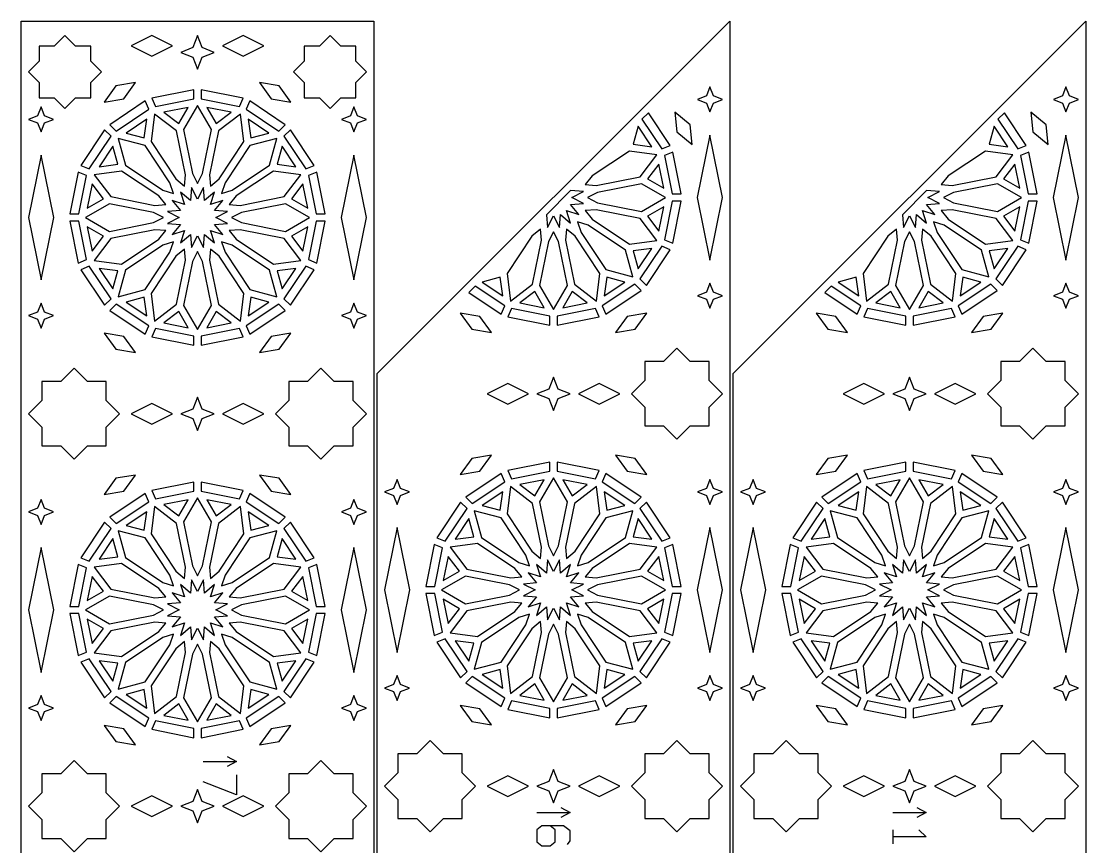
# Model space of a CAD drawing. Header units: millimetres. Extents: x 5 to 1153, y 742 to 2435.
# Drawn here: x 5 to 1153, y 1544 to 2435 of the extents above; entities that cross this region are included whole.
import ezdxf

# ---------------------------------------------------------------- set-up
doc = ezdxf.new("R2010")
doc.units = ezdxf.units.MM
doc.layers.add('CUT', color=1, linetype='CONTINUOUS')
doc.layers.add('ENGRAVE', color=5, linetype='CONTINUOUS')

msp = doc.modelspace()

# ---------------------------------------------------------------- linework, layer by layer
at = {"layer": 'CUT'}
for points in [[(385.16, 2434.99), (385.16, 741.507), (5.01, 741.507), (5.01, 2434.99)], [(769.16, 2434.99), (769.16, 763.067), (389.01, 763.067), (389.01, 2054.84)], [(1153.16, 2434.99), (1153.16, 763.067), (773.01, 763.067), (773.01, 2054.84)], [(63.592, 2352.533), (79.867, 2352.533), (79.867, 2368.808), (91.376, 2380.317), (79.867, 2391.825), (79.867, 2408.1), (63.592, 2408.1), (52.083, 2419.609), (40.575, 2408.1), (24.3, 2408.1), (24.3, 2391.825), (12.791, 2380.317), (24.3, 2368.808), (24.3, 2352.533), (40.575, 2352.533), (52.083, 2341.024)], [(123.479, 2408.452), (145.837, 2397.273), (168.195, 2408.452), (145.837, 2419.631)], [(200.186, 2396.374), (213.121, 2401.475), (200.186, 2406.576), (195.085, 2419.511), (189.984, 2406.576), (177.049, 2401.475), (189.984, 2396.374), (195.085, 2383.439)], [(221.975, 2408.452), (244.333, 2397.273), (266.691, 2408.452), (244.333, 2419.631)], [(349.595, 2352.533), (365.87, 2352.533), (365.87, 2368.808), (377.379, 2380.317), (365.87, 2391.825), (365.87, 2408.1), (349.595, 2408.1), (338.087, 2419.609), (326.578, 2408.1), (310.303, 2408.1), (310.303, 2391.825), (298.794, 2380.317), (310.303, 2368.808), (310.303, 2352.533), (326.578, 2352.533), (338.087, 2341.024)], [(128.143, 2368.823), (106.978, 2365.255), (94.381, 2347.875), (115.547, 2351.443)], [(295.789, 2347.875), (283.192, 2365.255), (262.027, 2368.823), (274.623, 2351.443)], [(191.21, 2361.025), (145.94, 2352.02), (149.668, 2343.021), (191.21, 2351.285)], [(244.23, 2352.02), (198.96, 2361.025), (198.96, 2351.285), (240.502, 2343.021)], [(751.616, 2346.831), (761.281, 2350.642), (751.616, 2354.454), (747.805, 2364.118), (743.994, 2354.454), (734.329, 2350.642), (743.994, 2346.831), (747.805, 2337.166)], [(1135.616, 2346.831), (1145.281, 2350.642), (1135.616, 2354.454), (1131.805, 2364.118), (1127.994, 2354.454), (1118.329, 2350.642), (1127.994, 2346.831), (1131.805, 2337.166)], [(30.176, 2325.27), (39.841, 2329.082), (30.176, 2332.893), (26.365, 2342.558), (22.554, 2332.893), (12.889, 2329.082), (22.554, 2325.27), (26.365, 2315.606)], [(107.29, 2316.524), (142.508, 2340.055), (138.78, 2349.055), (100.403, 2323.411)], [(200.59, 2270.788), (210.023, 2318.207), (195.085, 2344.08), (180.147, 2318.207), (189.58, 2270.788), (195.085, 2260.042)], [(289.767, 2323.411), (251.39, 2349.055), (247.662, 2340.055), (282.88, 2316.524)], [(367.616, 2325.27), (377.281, 2329.082), (367.616, 2332.893), (363.805, 2342.558), (359.994, 2332.893), (350.329, 2329.082), (359.994, 2325.27), (363.805, 2315.606)], [(181.978, 2269.276), (172.546, 2316.695), (148.844, 2334.881), (144.945, 2305.262), (171.807, 2265.062), (181.005, 2257.241)], [(185.023, 2342.152), (158.879, 2336.952), (174.916, 2324.646)], [(231.291, 2336.952), (205.147, 2342.152), (215.254, 2324.646)], [(218.363, 2265.062), (245.225, 2305.262), (241.326, 2334.881), (217.624, 2316.695), (208.192, 2269.276), (209.165, 2257.241)], [(674.513, 2329.382), (695.892, 2297.386), (704.891, 2301.114), (681.4, 2336.27)], [(728.793, 2301.911), (726.642, 2323.267), (710.14, 2336.992), (712.291, 2315.636)], [(1058.513, 2329.382), (1079.892, 2297.386), (1088.891, 2301.114), (1065.4, 2336.27)], [(1112.793, 2301.911), (1110.642, 2323.267), (1094.14, 2336.992), (1096.291, 2315.636)], [(140.287, 2329.25), (118.122, 2314.441), (137.648, 2309.209)], [(249.883, 2329.25), (252.522, 2309.209), (272.048, 2314.441)], [(670.278, 2321.772), (665.046, 2302.246), (685.087, 2299.607)], [(1054.278, 2321.772), (1049.046, 2302.246), (1069.087, 2299.607)], [(78.278, 2275.826), (101.809, 2311.043), (94.923, 2317.931), (69.279, 2279.553)], [(165.363, 2260.756), (138.501, 2300.957), (109.644, 2308.689), (117.376, 2279.832), (157.577, 2252.971), (169.068, 2249.265)], [(232.593, 2252.971), (272.794, 2279.832), (280.526, 2308.689), (251.669, 2300.957), (224.807, 2260.756), (221.102, 2249.265)], [(320.891, 2279.553), (295.247, 2317.931), (288.361, 2311.043), (311.892, 2275.826)], [(747.805, 2177.455), (761.408, 2244.809), (747.805, 2312.163), (734.202, 2244.809)], [(1131.805, 2177.455), (1145.408, 2244.809), (1131.805, 2312.163), (1118.202, 2244.809)], [(103.892, 2300.211), (89.083, 2278.047), (109.124, 2280.685)], [(286.278, 2300.211), (281.046, 2280.685), (301.087, 2278.047)], [(26.365, 2155.894), (39.968, 2223.248), (26.365, 2290.603), (12.762, 2223.248)], [(363.805, 2155.894), (377.408, 2223.248), (363.805, 2290.603), (350.202, 2223.248)], [(625.113, 2257.916), (672.532, 2267.348), (690.718, 2291.05), (661.099, 2294.949), (620.898, 2268.087), (613.078, 2258.889)], [(716.862, 2248.684), (707.857, 2293.954), (698.858, 2290.226), (707.121, 2248.684)], [(1009.113, 2257.916), (1056.532, 2267.348), (1074.718, 2291.05), (1045.099, 2294.949), (1004.898, 2268.087), (997.078, 2258.889)], [(1100.862, 2248.684), (1091.857, 2293.954), (1082.858, 2290.226), (1091.121, 2248.684)], [(153.272, 2246.527), (113.071, 2273.388), (83.452, 2269.489), (101.638, 2245.787), (149.057, 2236.355), (161.092, 2237.329)], [(241.113, 2236.355), (288.532, 2245.787), (306.718, 2269.489), (277.099, 2273.388), (236.898, 2246.527), (229.078, 2237.329)], [(692.788, 2281.015), (680.483, 2264.978), (697.988, 2254.871)], [(1076.788, 2281.015), (1064.483, 2264.978), (1081.988, 2254.871)], [(67.049, 2227.123), (75.312, 2268.665), (66.313, 2272.393), (57.308, 2227.123)], [(332.862, 2227.123), (323.857, 2272.393), (314.858, 2268.665), (323.121, 2227.123)], [(81.382, 2259.455), (76.182, 2233.311), (93.687, 2243.417)], [(195.085, 2203.45), (201.523, 2190.887), (202.661, 2204.958), (213.417, 2195.814), (209.084, 2209.249), (222.52, 2204.917), (213.375, 2215.672), (227.446, 2216.811), (214.883, 2223.248), (227.446, 2229.686), (213.375, 2230.824), (222.52, 2241.58), (209.084, 2237.247), (213.417, 2250.683), (202.661, 2241.539), (201.523, 2255.61), (195.085, 2243.046), (188.647, 2255.61), (187.509, 2241.539), (176.753, 2250.683), (181.086, 2237.247), (167.65, 2241.58), (176.795, 2230.824), (162.724, 2229.686), (175.287, 2223.248), (162.724, 2216.811), (176.795, 2215.672), (167.65, 2204.917), (181.086, 2209.249), (176.753, 2195.814), (187.509, 2204.958), (188.647, 2190.887)], [(308.788, 2259.455), (296.483, 2243.417), (313.988, 2233.311)], [(571.524, 2226.338), (572.647, 2212.448), (579.085, 2225.011), (585.523, 2212.448), (586.661, 2226.519), (597.417, 2217.374), (593.084, 2230.81), (606.52, 2226.477), (597.375, 2237.233), (611.446, 2238.371), (598.883, 2244.809), (611.446, 2251.246), (597.556, 2252.37)], [(626.624, 2239.303), (674.044, 2229.871), (699.916, 2244.809), (674.044, 2259.747), (626.624, 2250.314), (615.878, 2244.809)], [(955.524, 2226.338), (956.647, 2212.448), (963.085, 2225.011), (969.523, 2212.448), (970.661, 2226.519), (981.417, 2217.374), (977.084, 2230.81), (990.52, 2226.477), (981.375, 2237.233), (995.446, 2238.371), (982.883, 2244.809), (995.446, 2251.246), (981.556, 2252.37)], [(1010.624, 2239.303), (1058.044, 2229.871), (1083.916, 2244.809), (1058.044, 2259.747), (1010.624, 2250.314), (999.878, 2244.809)], [(707.857, 2195.664), (716.862, 2240.934), (707.121, 2240.934), (698.858, 2199.392)], [(1091.857, 2195.664), (1100.862, 2240.934), (1091.121, 2240.934), (1082.858, 2199.392)], [(147.546, 2228.753), (100.126, 2238.186), (74.254, 2223.248), (100.126, 2208.311), (147.546, 2217.744), (158.292, 2223.248)], [(242.624, 2217.744), (290.044, 2208.311), (315.916, 2223.248), (290.044, 2238.186), (242.624, 2228.753), (231.878, 2223.248)], [(620.898, 2221.53), (661.099, 2194.669), (690.718, 2198.568), (672.532, 2222.27), (625.113, 2231.702), (613.078, 2230.729)], [(697.988, 2234.747), (680.483, 2224.64), (692.788, 2208.603)], [(1004.898, 2221.53), (1045.099, 2194.669), (1074.718, 2198.568), (1056.532, 2222.27), (1009.113, 2231.702), (997.078, 2230.729)], [(1081.988, 2234.747), (1064.483, 2224.64), (1076.788, 2208.603)], [(75.312, 2177.831), (67.049, 2219.373), (57.308, 2219.373), (66.313, 2174.103)], [(323.857, 2174.103), (332.862, 2219.373), (323.121, 2219.373), (314.858, 2177.831)], [(608.807, 2207.301), (635.669, 2167.1), (664.526, 2159.368), (656.794, 2188.225), (616.593, 2215.087), (605.102, 2218.792)], [(992.807, 2207.301), (1019.669, 2167.1), (1048.526, 2159.368), (1040.794, 2188.225), (1000.593, 2215.087), (989.102, 2218.792)], [(81.382, 2187.042), (93.687, 2203.079), (76.182, 2213.186)], [(161.092, 2209.168), (149.057, 2210.142), (101.638, 2200.71), (83.452, 2177.008), (113.071, 2173.109), (153.272, 2199.97)], [(236.898, 2199.97), (277.099, 2173.109), (306.718, 2177.008), (288.532, 2200.71), (241.113, 2210.142), (229.078, 2209.168)], [(313.988, 2213.186), (296.483, 2203.079), (308.788, 2187.042)], [(555.807, 2202.996), (528.945, 2162.795), (532.844, 2133.176), (556.546, 2151.362), (565.978, 2198.781), (565.005, 2210.816)], [(573.58, 2197.27), (564.147, 2149.85), (579.085, 2123.978), (594.023, 2149.85), (584.59, 2197.27), (579.085, 2208.015)], [(592.192, 2198.781), (601.624, 2151.362), (625.326, 2133.176), (629.225, 2162.795), (602.363, 2202.996), (593.165, 2210.816)], [(939.807, 2202.996), (912.945, 2162.795), (916.844, 2133.176), (940.546, 2151.362), (949.978, 2198.781), (949.005, 2210.816)], [(957.58, 2197.27), (948.147, 2149.85), (963.085, 2123.978), (978.023, 2149.85), (968.59, 2197.27), (963.085, 2208.015)], [(976.192, 2198.781), (985.624, 2151.362), (1009.326, 2133.176), (1013.225, 2162.795), (986.363, 2202.996), (977.165, 2210.816)], [(157.577, 2193.526), (117.376, 2166.664), (109.644, 2137.808), (138.501, 2145.54), (165.363, 2185.74), (169.068, 2197.231)], [(224.807, 2185.74), (251.669, 2145.54), (280.526, 2137.808), (272.794, 2166.664), (232.593, 2193.526), (221.102, 2197.231)], [(171.807, 2181.435), (144.945, 2141.234), (148.844, 2111.615), (172.546, 2129.801), (181.978, 2177.221), (181.005, 2189.255)], [(189.58, 2175.709), (180.147, 2128.29), (195.085, 2102.417), (210.023, 2128.29), (200.59, 2175.709), (195.085, 2186.455)], [(208.192, 2177.221), (217.624, 2129.801), (241.326, 2111.615), (245.225, 2141.234), (218.363, 2181.435), (209.165, 2189.255)], [(685.087, 2190.011), (665.046, 2187.372), (670.278, 2167.846)], [(695.892, 2192.232), (672.361, 2157.013), (679.247, 2150.127), (704.891, 2188.504)], [(1069.087, 2190.011), (1049.046, 2187.372), (1054.278, 2167.846)], [(1079.892, 2192.232), (1056.361, 2157.013), (1063.247, 2150.127), (1088.891, 2188.504)], [(101.809, 2135.454), (78.278, 2170.671), (69.279, 2166.944), (94.923, 2128.566)], [(311.892, 2170.671), (288.361, 2135.454), (295.247, 2128.566), (320.891, 2166.944)], [(103.892, 2146.286), (109.124, 2165.812), (89.083, 2168.45)], [(301.087, 2168.45), (281.046, 2165.812), (286.278, 2146.286)], [(524.287, 2138.807), (521.648, 2158.848), (502.122, 2153.616)], [(656.048, 2153.616), (636.522, 2158.848), (633.883, 2138.807)], [(908.287, 2138.807), (905.648, 2158.848), (886.122, 2153.616)], [(1040.048, 2153.616), (1020.522, 2158.848), (1017.883, 2138.807)], [(487.624, 2142.494), (522.78, 2119.003), (526.508, 2128.002), (494.512, 2149.381)], [(666.88, 2151.533), (631.662, 2128.002), (635.39, 2119.003), (673.767, 2144.647)], [(751.616, 2135.164), (761.281, 2138.976), (751.616, 2142.787), (747.805, 2152.451), (743.994, 2142.787), (734.329, 2138.976), (743.994, 2135.164), (747.805, 2125.5)], [(871.624, 2142.494), (906.78, 2119.003), (910.508, 2128.002), (878.512, 2149.381)], [(1050.88, 2151.533), (1015.662, 2128.002), (1019.39, 2119.003), (1057.767, 2144.647)], [(1135.616, 2135.164), (1145.281, 2138.976), (1135.616, 2142.787), (1131.805, 2152.451), (1127.994, 2142.787), (1118.329, 2138.976), (1127.994, 2135.164), (1131.805, 2125.5)], [(140.287, 2117.246), (137.648, 2137.287), (118.122, 2132.056)], [(272.048, 2132.056), (252.522, 2137.287), (249.883, 2117.246)], [(569.023, 2125.906), (558.916, 2143.411), (542.879, 2131.106)], [(615.291, 2131.106), (599.254, 2143.411), (589.147, 2125.906)], [(953.023, 2125.906), (942.916, 2143.411), (926.879, 2131.106)], [(999.291, 2131.106), (983.254, 2143.411), (973.147, 2125.906)], [(30.176, 2113.604), (39.841, 2117.415), (30.176, 2121.226), (26.365, 2130.891), (22.554, 2121.226), (12.889, 2117.415), (22.554, 2113.604), (26.365, 2103.939)], [(142.508, 2106.442), (107.29, 2129.973), (100.403, 2123.086), (138.78, 2097.442)], [(282.88, 2129.973), (247.662, 2106.442), (251.39, 2097.442), (289.767, 2123.086)], [(367.616, 2113.604), (377.281, 2117.415), (367.616, 2121.226), (363.805, 2130.891), (359.994, 2121.226), (350.329, 2117.415), (359.994, 2113.604), (363.805, 2103.939)], [(575.21, 2116.773), (533.668, 2125.036), (529.94, 2116.037), (575.21, 2107.032)], [(624.502, 2125.036), (582.96, 2116.773), (582.96, 2107.032), (628.23, 2116.037)], [(959.21, 2116.773), (917.668, 2125.036), (913.94, 2116.037), (959.21, 2107.032)], [(1008.502, 2125.036), (966.96, 2116.773), (966.96, 2107.032), (1012.23, 2116.037)], [(185.023, 2104.345), (174.916, 2121.851), (158.879, 2109.545)], [(231.291, 2109.545), (215.254, 2121.851), (205.147, 2104.345)], [(478.381, 2120.182), (490.978, 2102.803), (512.143, 2099.234), (499.547, 2116.614)], [(646.027, 2099.234), (667.192, 2102.803), (679.789, 2120.182), (658.623, 2116.614)], [(862.381, 2120.182), (874.978, 2102.803), (896.143, 2099.234), (883.547, 2116.614)], [(1030.027, 2099.234), (1051.192, 2102.803), (1063.789, 2120.182), (1042.623, 2116.614)], [(191.21, 2095.212), (149.668, 2103.475), (145.94, 2094.477), (191.21, 2085.471)], [(240.502, 2103.475), (198.96, 2095.212), (198.96, 2085.471), (244.23, 2094.477)], [(94.381, 2098.622), (106.978, 2081.242), (128.143, 2077.674), (115.547, 2095.053)], [(262.027, 2077.674), (283.192, 2081.242), (295.789, 2098.622), (274.623, 2095.053)], [(726.63, 1998.394), (746.986, 1998.394), (746.986, 2018.749), (761.379, 2033.142), (746.986, 2047.536), (746.986, 2067.891), (726.63, 2067.891), (712.237, 2082.284), (697.844, 2067.891), (677.488, 2067.891), (677.488, 2047.536), (663.095, 2033.142), (677.488, 2018.749), (677.488, 1998.394), (697.844, 1998.394), (712.237, 1984)], [(1110.63, 1998.394), (1130.986, 1998.394), (1130.986, 2018.749), (1145.379, 2033.142), (1130.986, 2047.536), (1130.986, 2067.891), (1110.63, 2067.891), (1096.237, 2082.284), (1081.844, 2067.891), (1061.488, 2067.891), (1061.488, 2047.536), (1047.095, 2033.142), (1061.488, 2018.749), (1061.488, 1998.394), (1081.844, 1998.394), (1096.237, 1984)], [(76.326, 1976.833), (96.682, 1976.833), (96.682, 1997.188), (111.075, 2011.582), (96.682, 2025.975), (96.682, 2046.33), (76.326, 2046.33), (61.933, 2060.724), (47.54, 2046.33), (27.184, 2046.33), (27.184, 2025.975), (12.791, 2011.582), (27.184, 1997.188), (27.184, 1976.833), (47.54, 1976.833), (61.933, 1962.44)], [(342.63, 1976.833), (362.986, 1976.833), (362.986, 1997.188), (377.379, 2011.582), (362.986, 2025.975), (362.986, 2046.33), (342.63, 2046.33), (328.237, 2060.724), (313.844, 2046.33), (293.488, 2046.33), (293.488, 2025.975), (279.095, 2011.582), (293.488, 1997.188), (293.488, 1976.833), (313.844, 1976.833), (328.237, 1962.44)], [(507.479, 2033.142), (529.837, 2021.963), (552.195, 2033.142), (529.837, 2044.322)], [(584.186, 2028.041), (597.121, 2033.142), (584.186, 2038.243), (579.085, 2051.178), (573.984, 2038.243), (561.049, 2033.142), (573.984, 2028.041), (579.085, 2015.106)], [(605.975, 2033.142), (628.333, 2021.963), (650.691, 2033.142), (628.333, 2044.322)], [(891.479, 2033.142), (913.837, 2021.963), (936.195, 2033.142), (913.837, 2044.322)], [(968.186, 2028.041), (981.121, 2033.142), (968.186, 2038.243), (963.085, 2051.178), (957.984, 2038.243), (945.049, 2033.142), (957.984, 2028.041), (963.085, 2015.106)], [(989.975, 2033.142), (1012.333, 2021.963), (1034.691, 2033.142), (1012.333, 2044.322)], [(123.479, 2011.582), (145.837, 2000.402), (168.195, 2011.582), (145.837, 2022.761)], [(200.186, 2006.481), (213.121, 2011.582), (200.186, 2016.683), (195.085, 2029.618), (189.984, 2016.683), (177.049, 2011.582), (189.984, 2006.481), (195.085, 1993.546)], [(221.975, 2011.582), (244.333, 2000.402), (266.691, 2011.582), (244.333, 2022.761)], [(512.143, 1967.05), (490.978, 1963.482), (478.381, 1946.102), (499.547, 1949.671)], [(679.789, 1946.102), (667.192, 1963.482), (646.027, 1967.05), (658.623, 1949.671)], [(896.143, 1967.05), (874.978, 1963.482), (862.381, 1946.102), (883.547, 1949.671)], [(1063.789, 1946.102), (1051.192, 1963.482), (1030.027, 1967.05), (1042.623, 1949.671)], [(575.21, 1959.253), (529.94, 1950.247), (533.668, 1941.249), (575.21, 1949.511)], [(628.23, 1950.247), (582.96, 1959.253), (582.96, 1949.511), (624.502, 1941.249)], [(959.21, 1959.253), (913.94, 1950.247), (917.668, 1941.249), (959.21, 1949.511)], [(1012.23, 1950.247), (966.96, 1959.253), (966.96, 1949.511), (1008.502, 1941.249)], [(128.143, 1945.49), (106.978, 1941.921), (94.381, 1924.542), (115.547, 1928.11)], [(295.789, 1924.542), (283.192, 1941.921), (262.027, 1945.49), (274.623, 1928.11)], [(414.176, 1923.498), (423.841, 1927.309), (414.176, 1931.12), (410.365, 1940.784), (406.554, 1931.12), (396.889, 1927.309), (406.554, 1923.498), (410.365, 1913.833)], [(491.29, 1914.75), (526.508, 1938.282), (522.78, 1947.282), (484.403, 1921.638)], [(569.023, 1940.379), (542.879, 1935.179), (558.916, 1922.872)], [(584.59, 1869.015), (594.023, 1916.434), (579.085, 1942.307), (564.147, 1916.434), (573.58, 1869.015), (579.085, 1858.269)], [(615.291, 1935.179), (589.147, 1940.379), (599.254, 1922.872)], [(673.767, 1921.638), (635.39, 1947.282), (631.662, 1938.282), (666.88, 1914.75)], [(751.616, 1923.498), (761.281, 1927.309), (751.616, 1931.12), (747.805, 1940.784), (743.994, 1931.12), (734.329, 1927.309), (743.994, 1923.498), (747.805, 1913.833)], [(798.176, 1923.498), (807.841, 1927.309), (798.176, 1931.12), (794.365, 1940.784), (790.554, 1931.12), (780.889, 1927.309), (790.554, 1923.498), (794.365, 1913.833)], [(875.29, 1914.75), (910.508, 1938.282), (906.78, 1947.282), (868.403, 1921.638)], [(953.023, 1940.379), (926.879, 1935.179), (942.916, 1922.872)], [(968.59, 1869.015), (978.023, 1916.434), (963.085, 1942.307), (948.147, 1916.434), (957.58, 1869.015), (963.085, 1858.269)], [(999.291, 1935.179), (973.147, 1940.379), (983.254, 1922.872)], [(1057.767, 1921.638), (1019.39, 1947.282), (1015.662, 1938.282), (1050.88, 1914.75)], [(1135.616, 1923.498), (1145.281, 1927.309), (1135.616, 1931.12), (1131.805, 1940.784), (1127.994, 1931.12), (1118.329, 1927.309), (1127.994, 1923.498), (1131.805, 1913.833)], [(191.21, 1937.692), (145.94, 1928.687), (149.668, 1919.688), (191.21, 1927.951)], [(244.23, 1928.687), (198.96, 1937.692), (198.96, 1927.951), (240.502, 1919.688)], [(565.978, 1867.503), (556.546, 1914.923), (532.844, 1933.109), (528.945, 1903.49), (555.807, 1863.289), (565.005, 1855.469)], [(602.363, 1863.289), (629.225, 1903.49), (625.326, 1933.109), (601.624, 1914.923), (592.192, 1867.503), (593.165, 1855.469)], [(949.978, 1867.503), (940.546, 1914.923), (916.844, 1933.109), (912.945, 1903.49), (939.807, 1863.289), (949.005, 1855.469)], [(986.363, 1863.289), (1013.225, 1903.49), (1009.326, 1933.109), (985.624, 1914.923), (976.192, 1867.503), (977.165, 1855.469)], [(30.176, 1901.937), (39.841, 1905.748), (30.176, 1909.56), (26.365, 1919.224), (22.554, 1909.56), (12.889, 1905.748), (22.554, 1901.937), (26.365, 1892.272)], [(107.29, 1893.191), (142.508, 1916.722), (138.78, 1925.721), (100.403, 1900.077)], [(185.023, 1918.818), (158.879, 1913.618), (174.916, 1901.313)], [(200.59, 1847.454), (210.023, 1894.874), (195.085, 1920.746), (180.147, 1894.874), (189.58, 1847.454), (195.085, 1836.708)], [(231.291, 1913.618), (205.147, 1918.818), (215.254, 1901.313)], [(289.767, 1900.077), (251.39, 1925.721), (247.662, 1916.722), (282.88, 1893.191)], [(367.616, 1901.937), (377.281, 1905.748), (367.616, 1909.56), (363.805, 1919.224), (359.994, 1909.56), (350.329, 1905.748), (359.994, 1901.937), (363.805, 1892.272)], [(524.287, 1927.478), (502.122, 1912.668), (521.648, 1907.437)], [(633.883, 1927.478), (636.522, 1907.437), (656.048, 1912.668)], [(908.287, 1927.478), (886.122, 1912.668), (905.648, 1907.437)], [(1017.883, 1927.478), (1020.522, 1907.437), (1040.048, 1912.668)], [(181.978, 1845.943), (172.546, 1893.362), (148.844, 1911.548), (144.945, 1881.929), (171.807, 1841.728), (181.005, 1833.908)], [(218.363, 1841.728), (245.225, 1881.929), (241.326, 1911.548), (217.624, 1893.362), (208.192, 1845.943), (209.165, 1833.908)], [(462.278, 1874.053), (485.809, 1909.27), (478.923, 1916.158), (453.279, 1877.78)], [(549.363, 1858.984), (522.501, 1899.184), (493.644, 1906.916), (501.376, 1878.06), (541.577, 1851.198), (553.068, 1847.493)], [(616.593, 1851.198), (656.794, 1878.06), (664.526, 1906.916), (635.669, 1899.184), (608.807, 1858.984), (605.102, 1847.493)], [(704.891, 1877.78), (679.247, 1916.158), (672.361, 1909.27), (695.892, 1874.053)], [(846.278, 1874.053), (869.809, 1909.27), (862.923, 1916.158), (837.279, 1877.78)], [(933.363, 1858.984), (906.501, 1899.184), (877.644, 1906.916), (885.376, 1878.06), (925.577, 1851.198), (937.068, 1847.493)], [(1000.593, 1851.198), (1040.794, 1878.06), (1048.526, 1906.916), (1019.669, 1899.184), (992.807, 1858.984), (989.102, 1847.493)], [(1088.891, 1877.78), (1063.247, 1916.158), (1056.361, 1909.27), (1079.892, 1874.053)], [(78.278, 1852.492), (101.809, 1887.71), (94.923, 1894.597), (69.279, 1856.22)], [(140.287, 1905.917), (118.122, 1891.108), (137.648, 1885.876)], [(249.883, 1905.917), (252.522, 1885.876), (272.048, 1891.108)], [(320.891, 1856.22), (295.247, 1894.597), (288.361, 1887.71), (311.892, 1852.492)], [(487.892, 1898.438), (473.083, 1876.274), (493.124, 1878.912)], [(670.278, 1898.438), (665.046, 1878.912), (685.087, 1876.274)], [(871.892, 1898.438), (857.083, 1876.274), (877.124, 1878.912)], [(1054.278, 1898.438), (1049.046, 1878.912), (1069.087, 1876.274)], [(165.363, 1837.423), (138.501, 1877.624), (109.644, 1885.356), (117.376, 1856.499), (157.577, 1829.637), (169.068, 1825.932)], [(232.593, 1829.637), (272.794, 1856.499), (280.526, 1885.356), (251.669, 1877.624), (224.807, 1837.423), (221.102, 1825.932)], [(410.365, 1754.121), (423.968, 1821.476), (410.365, 1888.83), (396.762, 1821.476)], [(747.805, 1754.121), (761.408, 1821.476), (747.805, 1888.83), (734.202, 1821.476)], [(794.365, 1754.121), (807.968, 1821.476), (794.365, 1888.83), (780.762, 1821.476)], [(1131.805, 1754.121), (1145.408, 1821.476), (1131.805, 1888.83), (1118.202, 1821.476)], [(103.892, 1876.878), (89.083, 1854.713), (109.124, 1857.352)], [(286.278, 1876.878), (281.046, 1857.352), (301.087, 1854.713)], [(537.272, 1844.754), (497.071, 1871.615), (467.452, 1867.716), (485.638, 1844.014), (533.057, 1834.582), (545.092, 1835.556)], [(625.113, 1834.582), (672.532, 1844.014), (690.718, 1867.716), (661.099, 1871.615), (620.898, 1844.754), (613.078, 1835.556)], [(921.272, 1844.754), (881.071, 1871.615), (851.452, 1867.716), (869.638, 1844.014), (917.057, 1834.582), (929.092, 1835.556)], [(1009.113, 1834.582), (1056.532, 1844.014), (1074.718, 1867.716), (1045.099, 1871.615), (1004.898, 1844.754), (997.078, 1835.556)], [(26.365, 1732.561), (39.968, 1799.915), (26.365, 1867.269), (12.762, 1799.915)], [(363.805, 1732.561), (377.408, 1799.915), (363.805, 1867.269), (350.202, 1799.915)], [(451.049, 1825.351), (459.312, 1866.893), (450.313, 1870.621), (441.308, 1825.351)], [(716.862, 1825.351), (707.857, 1870.621), (698.858, 1866.893), (707.121, 1825.351)], [(835.049, 1825.351), (843.312, 1866.893), (834.313, 1870.621), (825.308, 1825.351)], [(1100.862, 1825.351), (1091.857, 1870.621), (1082.858, 1866.893), (1091.121, 1825.351)], [(67.049, 1803.79), (75.312, 1845.332), (66.313, 1849.06), (57.308, 1803.79)], [(153.272, 1823.193), (113.071, 1850.055), (83.452, 1846.156), (101.638, 1822.454), (149.057, 1813.022), (161.092, 1813.995)], [(241.113, 1813.022), (288.532, 1822.454), (306.718, 1846.156), (277.099, 1850.055), (236.898, 1823.193), (229.078, 1813.995)], [(332.862, 1803.79), (323.857, 1849.06), (314.858, 1845.332), (323.121, 1803.79)], [(465.382, 1857.682), (460.182, 1831.538), (477.687, 1841.645)], [(579.085, 1801.678), (585.523, 1789.114), (586.661, 1803.185), (597.417, 1794.041), (593.084, 1807.477), (606.52, 1803.144), (597.375, 1813.9), (611.446, 1815.038), (598.883, 1821.476), (611.446, 1827.912), (597.375, 1829.052), (606.52, 1839.807), (593.084, 1835.475), (597.417, 1848.91), (586.661, 1839.766), (585.523, 1853.837), (579.085, 1841.273), (572.647, 1853.837), (571.509, 1839.766), (560.753, 1848.91), (565.086, 1835.475), (551.65, 1839.807), (560.795, 1829.052), (546.724, 1827.912), (559.287, 1821.476), (546.724, 1815.038), (560.795, 1813.9), (551.65, 1803.144), (565.086, 1807.477), (560.753, 1794.041), (571.509, 1803.185), (572.647, 1789.114)], [(692.788, 1857.682), (680.483, 1841.645), (697.988, 1831.538)], [(849.382, 1857.682), (844.182, 1831.538), (861.687, 1841.645)], [(963.085, 1801.678), (969.523, 1789.114), (970.661, 1803.185), (981.417, 1794.041), (977.084, 1807.477), (990.52, 1803.144), (981.375, 1813.9), (995.446, 1815.038), (982.883, 1821.476), (995.446, 1827.912), (981.375, 1829.052), (990.52, 1839.807), (977.084, 1835.475), (981.417, 1848.91), (970.661, 1839.766), (969.523, 1853.837), (963.085, 1841.273), (956.647, 1853.837), (955.509, 1839.766), (944.753, 1848.91), (949.086, 1835.475), (935.65, 1839.807), (944.795, 1829.052), (930.724, 1827.912), (943.287, 1821.476), (930.724, 1815.038), (944.795, 1813.9), (935.65, 1803.144), (949.086, 1807.477), (944.753, 1794.041), (955.509, 1803.185), (956.647, 1789.114)], [(1076.788, 1857.682), (1064.483, 1841.645), (1081.988, 1831.538)], [(81.382, 1836.121), (76.182, 1809.977), (93.687, 1820.084)], [(195.085, 1780.117), (201.523, 1767.554), (202.661, 1781.625), (213.417, 1772.48), (209.084, 1785.916), (222.52, 1781.583), (213.375, 1792.339), (227.446, 1793.477), (214.883, 1799.915), (227.446, 1806.353), (213.375, 1807.491), (222.52, 1818.247), (209.084, 1813.914), (213.417, 1827.35), (202.661, 1818.205), (201.523, 1832.276), (195.085, 1819.713), (188.647, 1832.276), (187.509, 1818.205), (176.753, 1827.35), (181.086, 1813.914), (167.65, 1818.247), (176.795, 1807.491), (162.724, 1806.353), (175.287, 1799.915), (162.724, 1793.477), (176.795, 1792.339), (167.65, 1781.583), (181.086, 1785.916), (176.753, 1772.48), (187.509, 1781.625), (188.647, 1767.554)], [(308.788, 1836.121), (296.483, 1820.084), (313.988, 1809.977)], [(531.546, 1826.98), (484.126, 1836.413), (458.254, 1821.476), (484.126, 1806.538), (531.546, 1815.97), (542.292, 1821.476)], [(626.624, 1815.97), (674.044, 1806.538), (699.916, 1821.476), (674.044, 1836.413), (626.624, 1826.98), (615.878, 1821.476)], [(915.546, 1826.98), (868.126, 1836.413), (842.254, 1821.476), (868.126, 1806.538), (915.546, 1815.97), (926.292, 1821.476)], [(1010.624, 1815.97), (1058.044, 1806.538), (1083.916, 1821.476), (1058.044, 1836.413), (1010.624, 1826.98), (999.878, 1821.476)], [(147.546, 1805.42), (100.126, 1814.853), (74.254, 1799.915), (100.126, 1784.977), (147.546, 1794.41), (158.292, 1799.915)], [(242.624, 1794.41), (290.044, 1784.977), (315.916, 1799.915), (290.044, 1814.853), (242.624, 1805.42), (231.878, 1799.915)], [(459.312, 1776.059), (451.049, 1817.601), (441.308, 1817.601), (450.313, 1772.331)], [(707.857, 1772.331), (716.862, 1817.601), (707.121, 1817.601), (698.858, 1776.059)], [(843.312, 1776.059), (835.049, 1817.601), (825.308, 1817.601), (834.313, 1772.331)], [(1091.857, 1772.331), (1100.862, 1817.601), (1091.121, 1817.601), (1082.858, 1776.059)], [(465.382, 1785.269), (477.687, 1801.307), (460.182, 1811.413)], [(545.092, 1807.395), (533.057, 1808.369), (485.638, 1798.937), (467.452, 1775.235), (497.071, 1771.336), (537.272, 1798.196)], [(620.898, 1798.196), (661.099, 1771.336), (690.718, 1775.235), (672.532, 1798.937), (625.113, 1808.369), (613.078, 1807.395)], [(697.988, 1811.413), (680.483, 1801.307), (692.788, 1785.269)], [(849.382, 1785.269), (861.687, 1801.307), (844.182, 1811.413)], [(929.092, 1807.395), (917.057, 1808.369), (869.638, 1798.937), (851.452, 1775.235), (881.071, 1771.336), (921.272, 1798.196)], [(1004.898, 1798.196), (1045.099, 1771.336), (1074.718, 1775.235), (1056.532, 1798.937), (1009.113, 1808.369), (997.078, 1807.395)], [(1081.988, 1811.413), (1064.483, 1801.307), (1076.788, 1785.269)], [(75.312, 1754.498), (67.049, 1796.04), (57.308, 1796.04), (66.313, 1750.77)], [(323.857, 1750.77), (332.862, 1796.04), (323.121, 1796.04), (314.858, 1754.498)], [(541.577, 1791.753), (501.376, 1764.892), (493.644, 1736.035), (522.501, 1743.767), (549.363, 1783.968), (553.068, 1795.459)], [(608.807, 1783.968), (635.669, 1743.767), (664.526, 1736.035), (656.794, 1764.892), (616.593, 1791.753), (605.102, 1795.459)], [(925.577, 1791.753), (885.376, 1764.892), (877.644, 1736.035), (906.501, 1743.767), (933.363, 1783.968), (937.068, 1795.459)], [(992.807, 1783.968), (1019.669, 1743.767), (1048.526, 1736.035), (1040.794, 1764.892), (1000.593, 1791.753), (989.102, 1795.459)], [(81.382, 1763.709), (93.687, 1779.746), (76.182, 1789.853)], [(161.092, 1785.835), (149.057, 1786.808), (101.638, 1777.376), (83.452, 1753.674), (113.071, 1749.775), (153.272, 1776.637)], [(236.898, 1776.637), (277.099, 1749.775), (306.718, 1753.674), (288.532, 1777.376), (241.113, 1786.808), (229.078, 1785.835)], [(313.988, 1789.853), (296.483, 1779.746), (308.788, 1763.709)], [(555.807, 1779.662), (528.945, 1739.462), (532.844, 1709.843), (556.546, 1728.029), (565.978, 1775.448), (565.005, 1787.483)], [(573.58, 1773.936), (564.147, 1726.517), (579.085, 1700.644), (594.023, 1726.517), (584.59, 1773.936), (579.085, 1784.681)], [(592.192, 1775.448), (601.624, 1728.029), (625.326, 1709.843), (629.225, 1739.462), (602.363, 1779.662), (593.165, 1787.483)], [(939.807, 1779.662), (912.945, 1739.462), (916.844, 1709.843), (940.546, 1728.029), (949.978, 1775.448), (949.005, 1787.483)], [(957.58, 1773.936), (948.147, 1726.517), (963.085, 1700.644), (978.023, 1726.517), (968.59, 1773.936), (963.085, 1784.681)], [(976.192, 1775.448), (985.624, 1728.029), (1009.326, 1709.843), (1013.225, 1739.462), (986.363, 1779.662), (977.165, 1787.483)], [(157.577, 1770.193), (117.376, 1743.331), (109.644, 1714.474), (138.501, 1722.206), (165.363, 1762.407), (169.068, 1773.898)], [(224.807, 1762.407), (251.669, 1722.206), (280.526, 1714.474), (272.794, 1743.331), (232.593, 1770.193), (221.102, 1773.898)], [(485.809, 1733.68), (462.278, 1768.898), (453.279, 1765.171), (478.923, 1726.793)], [(695.892, 1768.898), (672.361, 1733.68), (679.247, 1726.793), (704.891, 1765.171)], [(869.809, 1733.68), (846.278, 1768.898), (837.279, 1765.171), (862.923, 1726.793)], [(1079.892, 1768.898), (1056.361, 1733.68), (1063.247, 1726.793), (1088.891, 1765.171)], [(171.807, 1758.102), (144.945, 1717.901), (148.844, 1688.282), (172.546, 1706.468), (181.978, 1753.887), (181.005, 1765.922)], [(189.58, 1752.376), (180.147, 1704.956), (195.085, 1679.084), (210.023, 1704.956), (200.59, 1752.376), (195.085, 1763.122)], [(208.192, 1753.887), (217.624, 1706.468), (241.326, 1688.282), (245.225, 1717.901), (218.363, 1758.102), (209.165, 1765.922)], [(487.892, 1744.513), (493.124, 1764.039), (473.083, 1766.677)], [(685.087, 1766.677), (665.046, 1764.039), (670.278, 1744.513)], [(871.892, 1744.513), (877.124, 1764.039), (857.083, 1766.677)], [(1069.087, 1766.677), (1049.046, 1764.039), (1054.278, 1744.513)], [(101.809, 1712.12), (78.278, 1747.338), (69.279, 1743.61), (94.923, 1705.233)], [(311.892, 1747.338), (288.361, 1712.12), (295.247, 1705.233), (320.891, 1743.61)], [(103.892, 1722.952), (109.124, 1742.478), (89.083, 1745.117)], [(301.087, 1745.117), (281.046, 1742.478), (286.278, 1722.952)], [(524.287, 1715.474), (521.648, 1735.515), (502.122, 1730.283)], [(656.048, 1730.283), (636.522, 1735.515), (633.883, 1715.474)], [(908.287, 1715.474), (905.648, 1735.515), (886.122, 1730.283)], [(1040.048, 1730.283), (1020.522, 1735.515), (1017.883, 1715.474)], [(414.176, 1711.831), (423.841, 1715.642), (414.176, 1719.454), (410.365, 1729.118), (406.554, 1719.454), (396.889, 1715.642), (406.554, 1711.831), (410.365, 1702.166)], [(526.508, 1704.669), (491.29, 1728.2), (484.403, 1721.313), (522.78, 1695.669)], [(666.88, 1728.2), (631.662, 1704.669), (635.39, 1695.669), (673.767, 1721.313)], [(751.616, 1711.831), (761.281, 1715.642), (751.616, 1719.454), (747.805, 1729.118), (743.994, 1719.454), (734.329, 1715.642), (743.994, 1711.831), (747.805, 1702.166)], [(798.176, 1711.831), (807.841, 1715.642), (798.176, 1719.454), (794.365, 1729.118), (790.554, 1719.454), (780.889, 1715.642), (790.554, 1711.831), (794.365, 1702.166)], [(910.508, 1704.669), (875.29, 1728.2), (868.403, 1721.313), (906.78, 1695.669)], [(1050.88, 1728.2), (1015.662, 1704.669), (1019.39, 1695.669), (1057.767, 1721.313)], [(1135.616, 1711.831), (1145.281, 1715.642), (1135.616, 1719.454), (1131.805, 1729.118), (1127.994, 1719.454), (1118.329, 1715.642), (1127.994, 1711.831), (1131.805, 1702.166)], [(140.287, 1693.913), (137.648, 1713.954), (118.122, 1708.722)], [(272.048, 1708.722), (252.522, 1713.954), (249.883, 1693.913)], [(569.023, 1702.572), (558.916, 1720.078), (542.879, 1707.772)], [(615.291, 1707.772), (599.254, 1720.078), (589.147, 1702.572)], [(953.023, 1702.572), (942.916, 1720.078), (926.879, 1707.772)], [(999.291, 1707.772), (983.254, 1720.078), (973.147, 1702.572)], [(30.176, 1690.27), (39.841, 1694.082), (30.176, 1697.893), (26.365, 1707.558), (22.554, 1697.893), (12.889, 1694.082), (22.554, 1690.27), (26.365, 1680.606)], [(142.508, 1683.108), (107.29, 1706.639), (100.403, 1699.753), (138.78, 1674.109)], [(282.88, 1706.639), (247.662, 1683.108), (251.39, 1674.109), (289.767, 1699.753)], [(367.616, 1690.27), (377.281, 1694.082), (367.616, 1697.893), (363.805, 1707.558), (359.994, 1697.893), (350.329, 1694.082), (359.994, 1690.27), (363.805, 1680.606)], [(575.21, 1693.439), (533.668, 1701.703), (529.94, 1692.704), (575.21, 1683.699)], [(624.502, 1701.703), (582.96, 1693.439), (582.96, 1683.699), (628.23, 1692.704)], [(959.21, 1693.439), (917.668, 1701.703), (913.94, 1692.704), (959.21, 1683.699)], [(1008.502, 1701.703), (966.96, 1693.439), (966.96, 1683.699), (1012.23, 1692.704)], [(185.023, 1681.012), (174.916, 1698.517), (158.879, 1686.212)], [(231.291, 1686.212), (215.254, 1698.517), (205.147, 1681.012)], [(478.381, 1696.849), (490.978, 1679.469), (512.143, 1675.901), (499.547, 1693.281)], [(646.027, 1675.901), (667.192, 1679.469), (679.789, 1696.849), (658.623, 1693.281)], [(862.381, 1696.849), (874.978, 1679.469), (896.143, 1675.901), (883.547, 1693.281)], [(1030.027, 1675.901), (1051.192, 1679.469), (1063.789, 1696.849), (1042.623, 1693.281)], [(191.21, 1671.879), (149.668, 1680.142), (145.94, 1671.143), (191.21, 1662.138)], [(240.502, 1680.142), (198.96, 1671.879), (198.96, 1662.138), (244.23, 1671.143)], [(94.381, 1675.288), (106.978, 1657.909), (128.143, 1654.34), (115.547, 1671.72)], [(262.027, 1654.34), (283.192, 1657.909), (295.789, 1675.288), (274.623, 1671.72)], [(460.326, 1575.06), (480.682, 1575.06), (480.682, 1595.416), (495.075, 1609.809), (480.682, 1624.202), (480.682, 1644.558), (460.326, 1644.558), (445.933, 1658.951), (431.54, 1644.558), (411.184, 1644.558), (411.184, 1624.202), (396.791, 1609.809), (411.184, 1595.416), (411.184, 1575.06), (431.54, 1575.06), (445.933, 1560.667)], [(726.63, 1575.06), (746.986, 1575.06), (746.986, 1595.416), (761.379, 1609.809), (746.986, 1624.202), (746.986, 1644.558), (726.63, 1644.558), (712.237, 1658.951), (697.844, 1644.558), (677.488, 1644.558), (677.488, 1624.202), (663.095, 1609.809), (677.488, 1595.416), (677.488, 1575.06), (697.844, 1575.06), (712.237, 1560.667)], [(844.326, 1575.06), (864.682, 1575.06), (864.682, 1595.416), (879.075, 1609.809), (864.682, 1624.202), (864.682, 1644.558), (844.326, 1644.558), (829.933, 1658.951), (815.54, 1644.558), (795.184, 1644.558), (795.184, 1624.202), (780.791, 1609.809), (795.184, 1595.416), (795.184, 1575.06), (815.54, 1575.06), (829.933, 1560.667)], [(1110.63, 1575.06), (1130.986, 1575.06), (1130.986, 1595.416), (1145.379, 1609.809), (1130.986, 1624.202), (1130.986, 1644.558), (1110.63, 1644.558), (1096.237, 1658.951), (1081.844, 1644.558), (1061.488, 1644.558), (1061.488, 1624.202), (1047.095, 1609.809), (1061.488, 1595.416), (1061.488, 1575.06), (1081.844, 1575.06), (1096.237, 1560.667)], [(76.326, 1553.5), (96.682, 1553.5), (96.682, 1573.855), (111.075, 1588.248), (96.682, 1602.642), (96.682, 1622.997), (76.326, 1622.997), (61.933, 1637.39), (47.54, 1622.997), (27.184, 1622.997), (27.184, 1602.642), (12.791, 1588.248), (27.184, 1573.855), (27.184, 1553.5), (47.54, 1553.5), (61.933, 1539.106)], [(342.63, 1553.5), (362.986, 1553.5), (362.986, 1573.855), (377.379, 1588.248), (362.986, 1602.642), (362.986, 1622.997), (342.63, 1622.997), (328.237, 1637.39), (313.844, 1622.997), (293.488, 1622.997), (293.488, 1602.642), (279.095, 1588.248), (293.488, 1573.855), (293.488, 1553.5), (313.844, 1553.5), (328.237, 1539.106)], [(507.479, 1609.809), (529.837, 1598.63), (552.195, 1609.809), (529.837, 1620.988)], [(584.186, 1604.708), (597.121, 1609.809), (584.186, 1614.91), (579.085, 1627.845), (573.984, 1614.91), (561.049, 1609.809), (573.984, 1604.708), (579.085, 1591.773)], [(605.975, 1609.809), (628.333, 1598.63), (650.691, 1609.809), (628.333, 1620.988)], [(891.479, 1609.809), (913.837, 1598.63), (936.195, 1609.809), (913.837, 1620.988)], [(968.186, 1604.708), (981.121, 1609.809), (968.186, 1614.91), (963.085, 1627.845), (957.984, 1614.91), (945.049, 1609.809), (957.984, 1604.708), (963.085, 1591.773)], [(989.975, 1609.809), (1012.333, 1598.63), (1034.691, 1609.809), (1012.333, 1620.988)], [(123.479, 1588.248), (145.837, 1577.069), (168.195, 1588.248), (145.837, 1599.428)], [(200.186, 1583.147), (213.121, 1588.248), (200.186, 1593.349), (195.085, 1606.284), (189.984, 1593.349), (177.049, 1588.248), (189.984, 1583.147), (195.085, 1570.212)], [(221.975, 1588.248), (244.333, 1577.069), (266.691, 1588.248), (244.333, 1599.428)]]:
    msp.add_lwpolyline(points, close=True, dxfattribs=at)
at = {"layer": 'ENGRAVE'}
for p, q in [((201.085, 1636.548), (237.085, 1636.548)), ((561.085, 1581.276), (597.085, 1581.276)), ((945.085, 1581.276), (981.085, 1581.276)), ((945.085, 1562.556), (945.085, 1547.436))]:
    msp.add_line(p, q, dxfattribs=at)
for points in [[(227.005, 1641.948), (237.085, 1636.548), (227.005, 1631.148)], [(237.085, 1622.148), (237.085, 1600.548), (201.085, 1614.589)], [(587.005, 1586.676), (597.085, 1581.276), (587.005, 1575.876)], [(971.005, 1586.676), (981.085, 1581.276), (971.005, 1575.876)], [(594.205, 1547.004), (597.085, 1550.676), (597.085, 1561.476), (589.885, 1566.876), (566.485, 1566.876), (561.085, 1562.556), (561.085, 1549.596), (566.485, 1545.276), (575.485, 1545.276), (580.885, 1549.596), (580.885, 1562.556), (575.485, 1566.876)], [(973.165, 1562.556), (981.085, 1554.996), (945.085, 1554.996)]]:
    msp.add_lwpolyline(points, dxfattribs=at)

doc.saveas('drawing.dxf')
